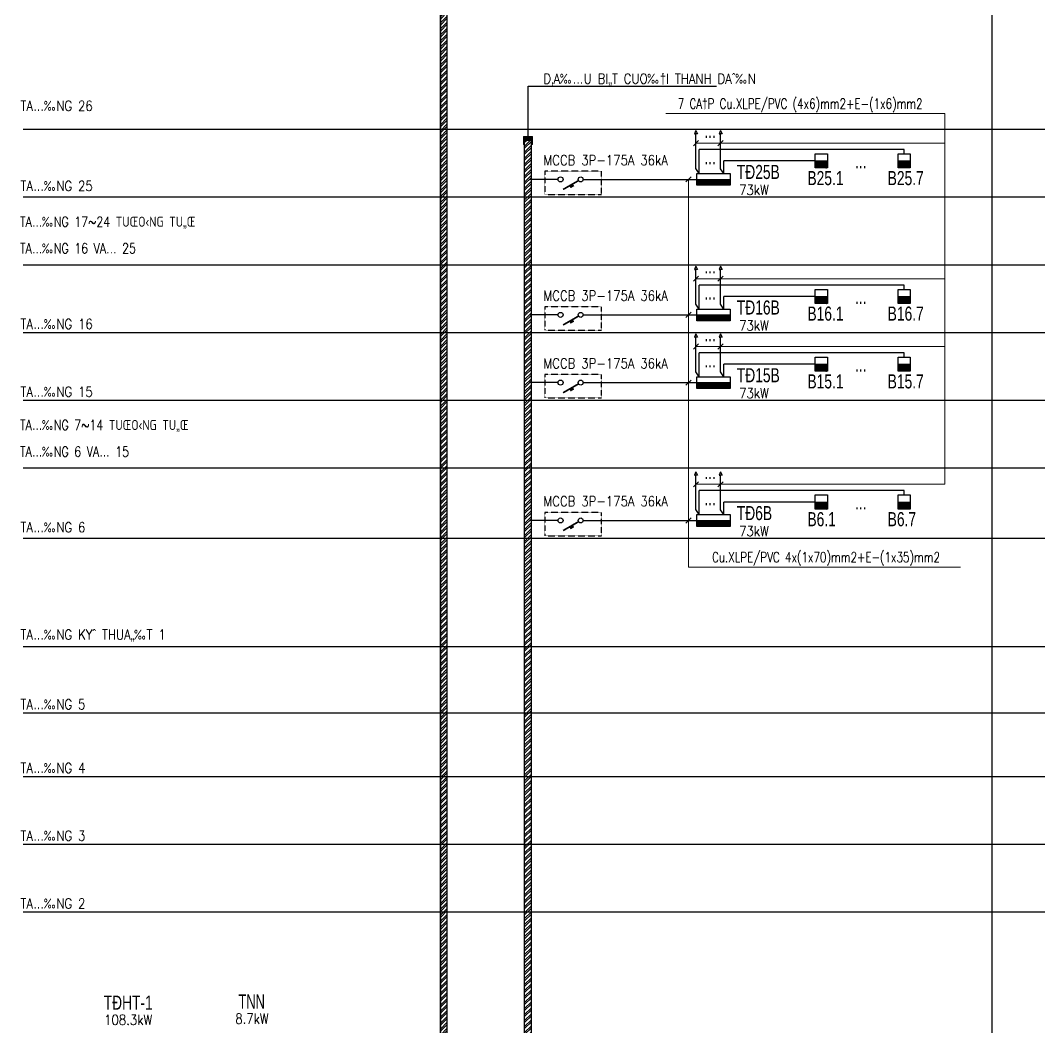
# Model space of a CAD drawing. Extents: x -5343388 to 7033982, y -486386 to 188356.
# Drawn here: x 710022 to 735286, y 133013 to 157987 of the extents above; entities that cross this region are included whole.
import ezdxf
from ezdxf.enums import TextEntityAlignment as Align

# ---------------------------------------------------------------- set-up
doc = ezdxf.new("R2010")
doc.units = 0
doc.header["$MEASUREMENT"] = 0
doc.linetypes.add('DASHED2', pattern=[0.375, 0.25, -0.125])
for name, color, linetype in [('0-----E-equip', 2, 'Continuous'), ('0-----E-line', 4, 'Continuous'), ('0-----E-text', 3, 'Continuous'), ('E-_ELEC----_E-', 3, 'Continuous'), ('TBD', 2, 'Continuous')]:
    doc.layers.add(name, color=color, linetype=linetype)
for name, color, linetype, lineweight in [('0----EARTHING', 6, 'Continuous', 18), ('0---DT---TEXT', 3, 'Continuous', 18), ('EQUIP', 2, 'Continuous', 15), ('thay', 7, 'Continuous', 18)]:
    doc.layers.add(name, color=color, linetype=linetype, lineweight=lineweight)
doc.styles.add('CDC-DIM', font='vnsimple.shx', dxfattribs={"width": 0.75})
doc.styles.add('E-text', font='romans.shx', dxfattribs={"width": 0.85, "height": 250})
doc.styles.add('ROMANS', font='romans.shx', dxfattribs={"width": 0.8, "height": 250, "bigfont": 'vns.shx'})
doc.styles.add('ROMANS1', font='ROMANS1.shx')
doc.styles.add('STYLE3', font='')
doc.styles.get('STYLE3').set_extended_font_data('.VnArialH')
doc.dimstyles.new('CDC_DIM100', dxfattribs={"dimtxt": 250, "dimasz": 120, "dimexe": 60, "dimexo": 0, "dimgap": 80, "dimtad": 1, "dimdec": 0, "dimzin": 0, "dimdsep": 46, "dimtxsty": 'CDC-DIM', "dimblk1": 'ARCHTICK', "dimblk2": 'ARCHTICK', "dimsah": 1, "dimcen": 150, "dimdle": 60, "dimclrd": 256, "dimclre": 256, "dimclrt": 7, "dimadec": 0, "dimazin": 0, "dimtfac": 1, "dimtdec": 0, "dimtix": 1, "dimtmove": 2, "dimatfit": 3, "dimfxl": 1, "dimtvp": 0.833333, "dimtolj": 1, "dimtzin": 0, "dimarcsym": 0})

# ---------------------------------------------------------------- blocks, each defined once
blk = doc.blocks.new('endclosure')
blk.add_hatch(color=256).paths.add_polyline_path([(-84, 0), (84, 0), (84, -107), (114, -107), (114, 87), (-114, 87), (-114, -107), (-84, -107)])
at = {"layer": 'EQUIP'}
for p, q in [((-114, 87), (114, 87)), ((-114, -107), (-114, 87)), ((-84, -107), (-84, 0)), ((-84, 0), (84, 0)), ((84, -107), (84, 0)), ((114, -107), (114, 87)), ((-114, -107), (-84, -107)), ((114, -107), (84, -107))]:
    blk.add_line(p, q, dxfattribs=at)
blk = doc.blocks.new('_ArchTick')
at = {"color": 0, "linetype": 'ByBlock', "const_width": 0.15}
blk.add_lwpolyline([(-0.5, -0.5), (0.5, 0.5)], dxfattribs=at)
blk = doc.blocks.new('di2')
at = {"layer": 'TBD'}
for p, q in [((0, 1000), (0, 1250)), ((0, 250), (0, 0))]:
    blk.add_line(p, q, dxfattribs=at)
for points, const_width in [([(-37, 390), (-302, 850)], 50), ([(-177, 533), (-239, 641)], 60)]:
    blk.add_lwpolyline(points, dxfattribs=dict(at, const_width=const_width))
for centre in [(0, 925), (0, 325)]:
    blk.add_circle(centre, 75, dxfattribs=at)
blk = doc.blocks.new('DOT')
at = {"layer": 'thay', "color": 0, "linetype": 'ByBlock'}
blk.add_line((-0.5, 0), (-1, 0), dxfattribs=at)
at = {"layer": 'thay', "color": 0, "linetype": 'ByBlock', "const_width": 0.5}
blk.add_lwpolyline([(-0.25, 0, 1), (0.25, 0, 1)], format="xyb", close=True, dxfattribs=at)
blk = doc.blocks.new('P1')
at = {"layer": 'TBD'}
h = blk.add_hatch(dxfattribs=at)
h.set_pattern_fill('ANSI31', color=256, scale=150, style=0)
h.set_pattern_definition([(45, (-33575, -55100), (-13.258252, 13.258252), [])])
h.paths.add_polyline_path([(500, 0), (500, 175), (-500, 175), (-500, 0)])
for p, q in [((-500, 350), (500, 350)), ((-500, 0), (-500, 350)), ((500, 350), (500, 0)), ((-500, 175), (500, 175)), ((500, 0), (-500, 0))]:
    blk.add_line(p, q, dxfattribs=at)
blk = doc.blocks.new('*X75')
at = {"color": 0}
for p, q in [((32000, 37701), (32174, 37875)), ((32000, 37728), (32147, 37875)), ((32000, 37754), (32121, 37875)), ((32000, 37781), (32094, 37875)), ((32000, 37807), (32068, 37875)), ((32000, 37834), (32041, 37875)), ((32000, 37860), (32015, 37875)), ((32025, 37700), (32200, 37875)), ((32052, 37700), (32227, 37875)), ((32079, 37700), (32254, 37875)), ((32105, 37700), (32280, 37875)), ((32132, 37700), (32300, 37868)), ((32158, 37700), (32300, 37842)), ((32185, 37700), (32300, 37815)), ((32211, 37700), (32300, 37789)), ((32238, 37700), (32300, 37762)), ((32264, 37700), (32300, 37736)), ((32291, 37700), (32300, 37709))]:
    blk.add_line(p, q, dxfattribs=at)
blk = doc.blocks.new('P7')
at = {"layer": 'TBD'}
for p, q in [((-150, 350), (150, 350)), ((-150, 0), (-150, 350)), ((150, 350), (150, 0)), ((-150, 175), (150, 175)), ((150, 0), (-150, 0))]:
    blk.add_line(p, q, dxfattribs=at)
blk.add_blockref('*X75', (-32150, -37700), dxfattribs=at)

msp = doc.modelspace()

# ---------------------------------------------------------------- hatches: boundary and pattern name
at = {"layer": '0-----E-equip'}
h = msp.add_hatch(dxfattribs=at)
h.set_pattern_fill('STEEL', scale=840, style=0)
h.set_pattern_definition([(45, (-835427.72, -1185051.21), (-74.246212, 74.246212), []), (45, (-835427.72, -1184998.71), (-74.246212, 74.246212), [])])
h.paths.add_polyline_path([(720599.63181, 159962.79817), (720431.63181, 159962.79817), (720431.63181, 124376.4982), (720599.63181, 124376.4982)])
h = msp.add_hatch(dxfattribs=at)
h.set_pattern_fill('STEEL', scale=840, style=0)
h.set_pattern_definition([(45, (-850629.5, -1185051.21), (-74.246212, 74.246212), []), (45, (-850629.5, -1184998.71), (-74.246212, 74.246212), [])])
h.paths.add_polyline_path([(722688.35132, 155017.56245), (722520.35132, 155017.56245), (722520.35132, 124376.4982), (722688.35132, 124376.4982)])

# ---------------------------------------------------------------- linework, layer by layer
for p, q in [((710091.86551, 155289.42232), (801114.749, 155289.42232)), ((710091.86551, 153609.42232), (801114.749, 153609.42232)), ((710091.86551, 151929.42232), (801114.749, 151929.42232)), ((710091.86551, 150249.42232), (801114.749, 150249.42232)), ((710091.86551, 148569.42232), (801114.749, 148569.42232)), ((710091.86551, 146889.42232), (801114.749, 146889.42232)), ((710091.86551, 145151.57107), (801114.749, 145151.57107)), ((710091.86551, 142460.23625), (801114.749, 142460.23625)), ((710091.86551, 140818.91008), (801114.749, 140818.91008)), ((710091.86551, 139241.06127), (801114.749, 139241.06127)), ((710091.86551, 137561.06127), (801114.749, 137561.06127)), ((710091.86551, 135881.06127), (801114.749, 135881.06127))]:
    msp.add_line(p, q)
for p, q in [((720431.63181, 123518.35937), (720431.63181, 159962.79817)), ((720599.63181, 123518.35937), (720599.63181, 159962.79817)), ((722520.35132, 123518.35937), (722520.35132, 155017.56245)), ((722520.35132, 155017.56245), (722688.35132, 155017.56245)), ((722688.35132, 123518.35937), (722688.35132, 155017.56245)), ((723142.57354, 154044.65836), (722644.79576, 154044.65836)), ((724179.61058, 154044.65836), (724428.49946, 154044.65836)), ((724428.49946, 154044.65836), (726788.16691, 154044.65836)), ((723142.57354, 150684.65836), (722644.79576, 150684.65836)), ((724179.61058, 150684.65836), (724428.49946, 150684.65836)), ((724428.49946, 150684.65836), (726788.16691, 150684.65836)), ((723142.57354, 149004.65836), (722644.79576, 149004.65836)), ((724179.61058, 149004.65836), (724428.49946, 149004.65836)), ((724428.49946, 149004.65836), (726788.16691, 149004.65836)), ((723142.57354, 145586.80712), (722644.79576, 145586.80712)), ((724179.61058, 145586.80712), (724428.49946, 145586.80712)), ((724428.49946, 145586.80712), (726788.16691, 145586.80712))]:
    msp.add_line(p, q, dxfattribs=at)
msp.add_lwpolyline([(720599.63181, 159962.79817), (720431.63181, 159962.79817), (720431.63181, 124376.4982), (720599.63181, 124376.4982)], close=True, dxfattribs=at)
at = {"layer": '0-----E-equip', "linetype": 'DASHED2'}
for points in [[(723018.12909, 153666.00566), (724428.49946, 153666.00566), (724428.49946, 154245.70937), (723018.12909, 154245.70937)], [(723018.12909, 150306.00566), (724428.49946, 150306.00566), (724428.49946, 150885.70937), (723018.12909, 150885.70937)], [(723018.12909, 148626.00566), (724428.49946, 148626.00566), (724428.49946, 149205.70937), (723018.12909, 149205.70937)], [(723018.12909, 145208.15442), (724428.49946, 145208.15442), (724428.49946, 145787.85813), (723018.12909, 145787.85813)]]:
    msp.add_lwpolyline(points, close=True, dxfattribs=at)
at = {"layer": '0-----E-line', "linetype": 'Continuous'}
for p, q in [((734098.96029, 159950.71917), (734098.96029, 123539.35937)), ((726767.91755, 155253.45011), (726732.87313, 155171.82783)), ((726732.87313, 155171.82783), (726767.91755, 155171.82783)), ((726767.91755, 155253.45011), (726802.96197, 155171.82783)), ((726767.91755, 154313.33318), (726767.91755, 155171.82783)), ((726802.96197, 155171.82783), (726767.91755, 155171.82783)), ((727378.19247, 155253.45011), (727343.14806, 155171.82783)), ((727343.14806, 155171.82783), (727378.19247, 155171.82783)), ((727378.19247, 155253.45011), (727413.23689, 155171.82783)), ((727378.19247, 154309.70355), (727378.19247, 155171.82783)), ((727413.23689, 155171.82783), (727378.19247, 155171.82783)), ((726849.89199, 154189.84354), (726849.89199, 154784.83995)), ((731930.88013, 154784.83995), (726849.89199, 154784.83995)), ((731930.88013, 154676.94278), (731930.88013, 154784.83995)), ((727460.16691, 154189.84354), (727460.16691, 154501.94278)), ((729724.49998, 154501.94278), (727460.16691, 154501.94278)), ((726849.89199, 154189.84354), (726767.91755, 154313.33318)), ((727460.16691, 154189.84354), (727378.19247, 154309.70355)), ((726767.91755, 151893.45011), (726732.87313, 151811.82783)), ((726767.91755, 151893.45011), (726802.96197, 151811.82783)), ((727378.19247, 151893.45011), (727343.14806, 151811.82783)), ((727378.19247, 151893.45011), (727413.23689, 151811.82783)), ((726732.87313, 151811.82783), (726767.91755, 151811.82783)), ((726767.91755, 150953.33318), (726767.91755, 151811.82783)), ((726802.96197, 151811.82783), (726767.91755, 151811.82783)), ((727343.14806, 151811.82783), (727378.19247, 151811.82783)), ((727378.19247, 150949.70355), (727378.19247, 151811.82783)), ((727413.23689, 151811.82783), (727378.19247, 151811.82783)), ((726849.89199, 150829.84354), (726849.89199, 151424.83995)), ((731930.88013, 151424.83995), (726849.89199, 151424.83995)), ((731930.88013, 151316.94278), (731930.88013, 151424.83995)), ((727460.16691, 150829.84354), (727460.16691, 151141.94278)), ((729724.49998, 151141.94278), (727460.16691, 151141.94278)), ((726849.89199, 150829.84354), (726767.91755, 150953.33318)), ((727460.16691, 150829.84354), (727378.19247, 150949.70355)), ((726767.91755, 150213.45011), (726732.87313, 150131.82783)), ((726732.87313, 150131.82783), (726767.91755, 150131.82783)), ((726767.91755, 150213.45011), (726802.96197, 150131.82783)), ((726767.91755, 149273.33318), (726767.91755, 150131.82783)), ((726802.96197, 150131.82783), (726767.91755, 150131.82783)), ((727378.19247, 150213.45011), (727343.14806, 150131.82783)), ((727343.14806, 150131.82783), (727378.19247, 150131.82783)), ((727378.19247, 150213.45011), (727413.23689, 150131.82783)), ((727378.19247, 149269.70355), (727378.19247, 150131.82783)), ((727413.23689, 150131.82783), (727378.19247, 150131.82783)), ((726849.89199, 149149.84354), (726849.89199, 149744.83995)), ((731930.88013, 149744.83995), (726849.89199, 149744.83995)), ((731930.88013, 149636.94278), (731930.88013, 149744.83995)), ((727460.16691, 149149.84354), (727460.16691, 149461.94278)), ((729724.49998, 149461.94278), (727460.16691, 149461.94278)), ((726849.89199, 149149.84354), (726767.91755, 149273.33318)), ((727460.16691, 149149.84354), (727378.19247, 149269.70355)), ((726767.91755, 146795.59887), (726732.87313, 146713.97659)), ((726767.91755, 146795.59887), (726802.96197, 146713.97659)), ((727378.19247, 146795.59887), (727343.14806, 146713.97659)), ((727378.19247, 146795.59887), (727413.23689, 146713.97659)), ((726732.87313, 146713.97659), (726767.91755, 146713.97659)), ((726767.91755, 145855.48193), (726767.91755, 146713.97659)), ((726802.96197, 146713.97659), (726767.91755, 146713.97659)), ((727343.14806, 146713.97659), (727378.19247, 146713.97659)), ((727378.19247, 145851.8523), (727378.19247, 146713.97659)), ((727413.23689, 146713.97659), (727378.19247, 146713.97659)), ((726849.89199, 145731.9923), (726849.89199, 146326.9887)), ((731930.88013, 146326.9887), (726849.89199, 146326.9887)), ((731930.88013, 146219.09154), (731930.88013, 146326.9887)), ((727460.16691, 145731.9923), (727460.16691, 146044.09154)), ((729724.49998, 146044.09154), (727460.16691, 146044.09154)), ((726849.89199, 145731.9923), (726767.91755, 145855.48193)), ((727460.16691, 145731.9923), (727378.19247, 145851.8523))]:
    msp.add_line(p, q, dxfattribs=at)
at = {"layer": '0---DT---TEXT'}
for p, q in [((726021.62158, 155674.87803), (732937.79018, 155674.87803)), ((732937.79018, 155674.87803), (732937.79018, 146483.12621)), ((726832.98488, 155004.20262), (726702.85022, 154877.75228)), ((726767.91755, 154940.97745), (732937.79018, 154940.97745)), ((727443.2598, 155004.20262), (727313.12515, 154877.75228)), ((726648.46597, 154107.88353), (726518.33131, 153981.43319)), ((726583.39864, 154044.65836), (726583.39864, 144431.71552)), ((726832.98488, 151644.20262), (726702.85022, 151517.75228)), ((727443.2598, 151644.20262), (727313.12515, 151517.75228)), ((726767.91755, 151580.97745), (732937.79018, 151580.97745)), ((732937.79018, 151580.97745), (732937.79018, 151177.67092)), ((726648.46597, 150747.88353), (726518.33131, 150621.43319)), ((726832.98488, 149964.20262), (726702.85022, 149837.75228)), ((726767.91755, 149900.97745), (732937.79018, 149900.97745)), ((727443.2598, 149964.20262), (727313.12515, 149837.75228)), ((726648.46597, 149067.88353), (726518.33131, 148941.43319)), ((726832.98488, 146546.35138), (726702.85022, 146419.90103)), ((727443.2598, 146546.35138), (727313.12515, 146419.90103)), ((726767.91755, 146483.12621), (732937.79018, 146483.12621)), ((726648.46597, 145650.03229), (726518.33131, 145523.58195)), ((726583.39864, 144431.71552), (733327.472, 144431.71552))]:
    msp.add_line(p, q, dxfattribs=at)

# ---------------------------------------------------------------- block references
at = {"layer": '0-----E-equip', "xscale": 0.8296296296175569, "yscale": 0.8296296296175569, "zscale": 0.8296296296175569}
for name, p in [('P1', (727202.98173, 153899.47317)), ('DOT', (722604.35132, 154044.65836)), ('P1', (727202.98173, 150539.47317)), ('DOT', (722604.35132, 150684.65836)), ('P1', (727202.98173, 148859.47317)), ('DOT', (722604.35132, 149004.65836)), ('DOT', (722604.35132, 145586.80712)), ('P1', (727202.98173, 145441.62193))]:
    msp.add_blockref(name, p, dxfattribs=at)
at = {"layer": '0-----E-equip', "xscale": 0.8296296296175569, "yscale": 0.8296296296175569, "zscale": 0.8296296296175569, "rotation": 90}
for p in [(724179.61058, 154044.65836), (724179.61058, 150684.65836), (724179.61058, 149004.65836), (724179.61058, 145586.80712)]:
    msp.add_blockref('di2', p, dxfattribs=at)
at = {"layer": '0----EARTHING'}
msp.add_blockref('endclosure', (722604.35132, 155017.56245), dxfattribs=at)
at = {"layer": 'E-_ELEC----_E-'}
for p in [(729874.49998, 154326.94278), (731930.88013, 154326.94278), (729874.49998, 150966.94278), (731930.88013, 150966.94278), (729874.49998, 149286.94278), (731930.88013, 149286.94278), (729874.49998, 145869.09154), (731930.88013, 145869.09154)]:
    msp.add_blockref('P7', p, dxfattribs=at)

# ---------------------------------------------------------------- texts
at = {"layer": '0-----E-text'}
for s, style, width, p in [('D‚A‰…U BI„T CUO‰†I THANH DAˆ‰N', 'ROMANS1', 0.85, (722985.83276, 156415.26839)), ('TA…‰NG 26', 'ROMANS1', 0.85, (710024.17319, 155742.70859)), ('MCCB 3P-175A 36kA', 'E-text', 0.85, (722985.83276, 154396.63778)), ('TA…‰NG 25', 'ROMANS1', 0.85, (710024.17319, 153756.56574)), ('73kW', 'E-text', 0.85, (727837.60519, 153657.47893)), ('TA…‰NG 17~24 TUŒO‹NG TU„Œ', 'ROMANS1', 0.8, (710013.08067, 152869.16283)), ('TA…‰NG 16 VA… 25', 'ROMANS1', 0.8, (710013.08067, 152208.65147)), ('MCCB 3P-175A 36kA', 'E-text', 0.85, (722985.83276, 151036.63778)), ('TA…‰NG 16', 'ROMANS1', 0.85, (710024.17319, 150333.42232)), ('73kW', 'E-text', 0.85, (727837.60519, 150297.47893)), ('MCCB 3P-175A 36kA', 'E-text', 0.85, (722985.83276, 149356.63778)), ('TA…‰NG 15', 'ROMANS1', 0.85, (710024.17319, 148653.42232)), ('73kW', 'E-text', 0.85, (727837.60519, 148617.47893)), ('TA…‰NG 7~14 TUŒO‹NG TU„Œ', 'ROMANS1', 0.8, (710013.08067, 147829.16283)), ('TA…‰NG 6 VA… 15', 'ROMANS1', 0.8, (710013.08067, 147168.65147)), ('MCCB 3P-175A 36kA', 'E-text', 0.85, (722985.83276, 145938.78654)), ('TA…‰NG 6', 'ROMANS1', 0.85, (710024.17319, 145293.42232)), ('73kW', 'E-text', 0.85, (727837.60519, 145199.62768)), ('TA…‰NG KYˆ THUA„‰T 1', 'ROMANS1', 0.85, (710024.17319, 142631.82824)), ('TA…‰NG 5', 'ROMANS1', 0.85, (710024.17319, 140902.91008)), ('TA…‰NG 4', 'ROMANS1', 0.85, (710024.17319, 139325.06127)), ('TA…‰NG 3', 'ROMANS1', 0.85, (710024.17319, 137645.06127)), ('TA…‰NG 2', 'ROMANS1', 0.85, (710024.17319, 135965.06127))]:
    msp.add_text(s, height=250, dxfattribs=dict(at, style=style, width=width)).set_placement(p)
at = {"layer": '0-----E-text', "width": 0.75}
for s, style, p in [('7 CA†P Cu.XLPE/PVC (4x6)mm2+E-(1x6)mm2', 'ROMANS1', (729351.01943, 155796.35571)), ('Cu.XLPE/PVC 4x(1x70)mm2+E-(1x35)mm2', 'ROMANS', (729990.9287, 144553.1932))]:
    msp.add_text(s, height=250, dxfattribs=dict(at, style=style)).set_placement(p, align=Align.CENTER)
at = {"layer": '0-----E-text', "color": 6, "style": 'STYLE3', "width": 0.7}
for s, p in [('...', (726975.19504, 155071.77222)), ('...', (726975.19504, 154421.39695)), ('T§25b', (727780.09964, 154053.06307)), ('...', (730710.61833, 154318.15734)), ('B25.1', (729530.61833, 153901.14972)), ('B25.7', (731519.7174, 153901.14972)), ('...', (726975.19504, 151711.77222)), ('...', (726975.19504, 151061.39695)), ('T§16b', (727780.09964, 150693.06307)), ('B16.1', (729530.61833, 150541.14972)), ('...', (730710.61833, 150958.15734)), ('B16.7', (731519.7174, 150541.14972)), ('...', (726975.19504, 150031.77222)), ('...', (726975.19504, 149381.39695)), ('T§15b', (727780.09964, 149013.06307)), ('...', (730710.61833, 149278.15734)), ('B15.1', (729530.61833, 148861.14972)), ('B15.7', (731519.7174, 148861.14972)), ('...', (726975.19504, 146613.92098)), ('...', (726975.19504, 145963.54571)), ('T§6b', (727780.09964, 145595.21183)), ('B6.1', (729530.61833, 145443.29848)), ('...', (730710.61833, 145860.3061)), ('B6.7', (731519.7174, 145443.29848))]:
    msp.add_text(s, height=350, dxfattribs=at).set_placement(p)
at = {"layer": '0-----E-text', "color": 6, "style": 'STYLE3'}
for s, width, p in [('t®Ht-1', 0.7, (712694.02703, 133456.7236)), ('TNN', 0.65, (715755.63531, 133485.5314))]:
    msp.add_text(s, height=350, dxfattribs=dict(at, width=width)).set_placement(p, align=Align.CENTER)
at = {"layer": '0-----E-text', "style": 'ROMANS', "width": 0.85}
for s, p in [('108.3kW', (712694.02703, 133204.7236)), ('8.7kW', (715761.76751, 133233.5314))]:
    msp.add_text(s, height=250, dxfattribs=at).set_placement(p, align=Align.MIDDLE_CENTER)

# ---------------------------------------------------------------- leaders
at = {"layer": '0-----E-text'}
msp.add_leader([(722604.35132, 155120.10238), (722604.35132, 156353.11378), (727274.32694, 156353.11378)], dimstyle='CDC_DIM100', override={"dimgap": 80, "dimtad": 0, "dimfxl": 1.25}, dxfattribs=at)

doc.saveas('drawing.dxf')
